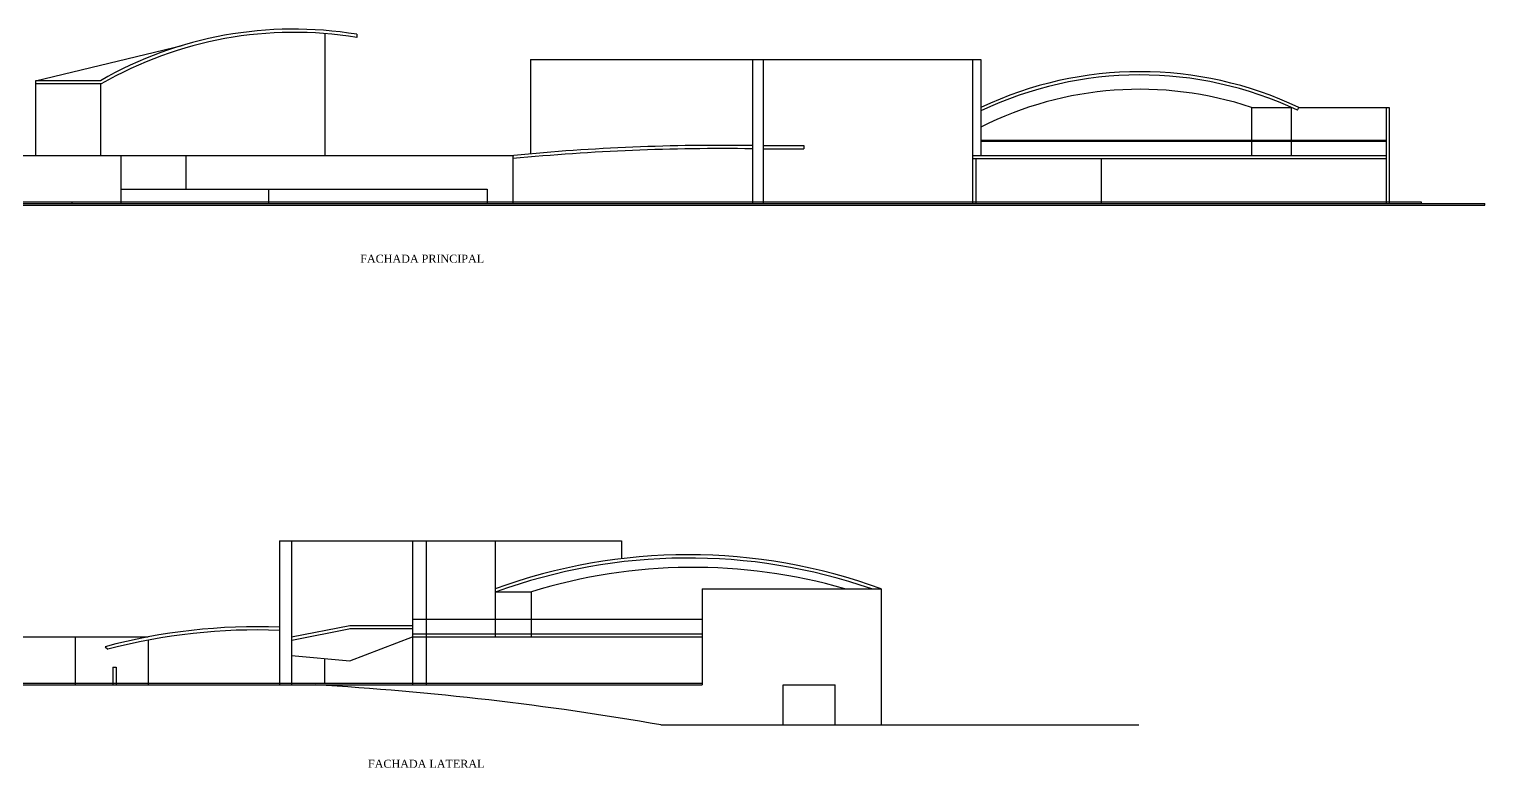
# Model space of a CAD drawing. Header units: millimetres. Extents: x 1191 to 1487, y 976 to 1230.
# Drawn here: x 1396 to 1487, y 1137.7 to 1183.9 of the extents above; entities that cross this region are included whole.
import ezdxf

# ---------------------------------------------------------------- set-up
doc = ezdxf.new("R2010")
doc.units = ezdxf.units.MM
doc.header["$LTSCALE"] = 0.05
doc.layers.add('lineas guia', color=2, linetype='Continuous')
doc.styles.get("Standard").update_dxf_attribs({"font": 'times.ttf'})

msp = doc.modelspace()

# ---------------------------------------------------------------- linework, layer by layer
at = {"layer": 'lineas guia'}
for p, q in [((1414.515, 1183.595), (1414.515, 1175.985)), ((1416.515, 1183.55), (1416.515, 1183.347)), ((1396.444, 1180.655), (1405.606, 1182.852)), ((1427.377, 1181.985), (1455.518, 1181.985)), ((1427.377, 1181.985), (1427.377, 1176.084)), ((1441.236, 1181.985), (1441.236, 1172.985)), ((1441.914, 1181.985), (1441.914, 1172.985)), ((1454.987, 1181.985), (1454.987, 1172.985)), ((1455.518, 1181.985), (1455.518, 1175.985)), ((1396.444, 1180.655), (1396.444, 1175.985)), ((1400.506, 1180.655), (1396.444, 1180.655)), ((1400.557, 1180.455), (1396.444, 1180.455)), ((1400.506, 1180.455), (1400.506, 1175.985)), ((1472.424, 1178.985), (1474.897, 1178.985)), ((1472.424, 1178.985), (1472.424, 1176.935)), ((1474.897, 1178.985), (1474.897, 1176.935)), ((1475.288, 1178.804), (1475.374, 1178.985)), ((1475.374, 1178.985), (1481.03, 1178.985)), ((1480.83, 1178.985), (1480.83, 1172.985)), ((1481.03, 1178.985), (1481.03, 1172.985)), ((1441.914, 1176.599), (1444.453, 1176.599)), ((1441.914, 1176.399), (1444.453, 1176.399)), ((1444.453, 1176.599), (1444.453, 1176.399)), ((1455.518, 1176.935), (1480.83, 1176.935)), ((1455.518, 1176.885), (1480.83, 1176.885)), ((1472.424, 1176.885), (1472.424, 1175.985)), ((1474.897, 1176.885), (1474.897, 1175.985)), ((1361.53, 1175.985), (1426.323, 1175.985)), ((1401.772, 1175.985), (1401.772, 1172.985)), ((1405.84, 1175.985), (1405.84, 1173.885)), ((1426.271, 1175.985), (1426.271, 1172.985)), ((1454.987, 1175.985), (1480.83, 1175.985)), ((1454.987, 1175.785), (1480.83, 1175.785)), ((1455.2, 1175.785), (1455.2, 1172.985)), ((1463.034, 1175.785), (1463.034, 1172.985)), ((1401.772, 1173.885), (1424.665, 1173.885)), ((1411, 1173.885), (1411, 1172.985)), ((1424.665, 1173.885), (1424.665, 1172.985)), ((1346.92, 1173.085), (1483.03, 1173.085)), ((1346.92, 1172.985), (1487.001, 1172.985)), ((1346.92, 1172.885), (1487.001, 1172.885)), ((1398.724, 1173.085), (1398.724, 1172.985)), ((1398.724, 1173.085), (1401.772, 1173.085)), ((1483.03, 1173.085), (1483.03, 1172.985)), ((1487.001, 1172.885), (1487.001, 1172.985)), ((1411.697, 1151.921), (1411.697, 1142.921)), ((1411.697, 1151.921), (1433.059, 1151.921)), ((1412.432, 1151.921), (1412.432, 1142.921)), ((1419.998, 1151.921), (1419.998, 1142.921)), ((1420.848, 1151.921), (1420.848, 1142.921)), ((1425.166, 1151.921), (1425.166, 1145.921)), ((1433.059, 1151.921), (1433.059, 1150.8)), ((1438.104, 1148.921), (1438.104, 1142.921)), ((1438.104, 1148.921), (1449.288, 1148.921)), ((1449.288, 1148.921), (1449.288, 1140.421)), ((1425.234, 1148.733), (1427.434, 1148.733)), ((1427.434, 1145.921), (1427.434, 1148.733)), ((1419.998, 1147.021), (1438.104, 1147.021)), ((1412.432, 1145.921), (1416.091, 1146.641)), ((1412.471, 1145.725), (1416.129, 1146.444)), ((1416.091, 1146.641), (1419.998, 1146.641)), ((1416.091, 1146.441), (1419.998, 1146.441)), ((1419.998, 1146.121), (1438.104, 1146.121)), ((1392.288, 1145.921), (1403.489, 1145.921)), ((1398.922, 1145.921), (1398.922, 1142.921)), ((1400.791, 1145.305), (1400.974, 1145.147)), ((1403.489, 1145.717), (1403.489, 1142.921)), ((1416.091, 1144.418), (1419.998, 1145.921)), ((1419.998, 1145.921), (1438.104, 1145.921)), ((1412.432, 1144.757), (1416.091, 1144.418)), ((1414.51, 1144.564), (1414.51, 1143.021)), ((1401.288, 1144.021), (1401.288, 1142.921)), ((1401.288, 1144.021), (1401.488, 1144.021)), ((1401.488, 1144.021), (1401.488, 1142.921)), ((1379.714, 1143.021), (1438.104, 1143.021)), ((1379.714, 1142.921), (1438.104, 1142.921)), ((1443.152, 1142.921), (1446.412, 1142.921)), ((1443.152, 1140.421), (1443.152, 1142.921)), ((1446.412, 1140.421), (1446.412, 1142.921)), ((1435.525, 1140.421), (1465.376, 1140.421))]:
    msp.add_line(p, q, dxfattribs=at)
for centre, radius, start, end in [((1412.567, 1159.668), 24.206, 80.61343, 119.88529), ((1412.567, 1159.66), 24.014, 80.53807, 120.00637), ((1465.446, 1157.993), 23.222, 64.68948, 115.31052), ((1465.446, 1157.993), 23.022, 64.68948, 115.54615), ((1465.446, 1157.993), 22.122, 71.61452, 116.6656), ((1439.226, 1042.409), 134.005, 89.14074, 95.54778), ((1439.199, 1044.579), 132.036, 89.11584, 95.59629), ((1437.227, 1115.773), 35.274, 70.00551, 109.99449), ((1437.227, 1115.773), 35.074, 70.92368, 109.99449), ((1437.541, 1116.088), 34.174, 73.89684, 107.20274), ((1410.266, 1109.976), 36.578, 87.75795, 105.01304), ((1410.266, 1109.976), 36.378, 87.75795, 104.79895), ((1403.107, 954.905), 188.327, 80.08815, 86.70669)]:
    msp.add_arc(centre, radius, start, end, dxfattribs=at)

# ---------------------------------------------------------------- texts
for s, p in [('FACHADA PRINCIPAL', (1416.733, 1169.288)), ('FACHADA LATERAL', (1417.218, 1137.748))]:
    msp.add_text(s, height=0.5, dxfattribs=at).set_placement(p)

doc.saveas('drawing.dxf')
